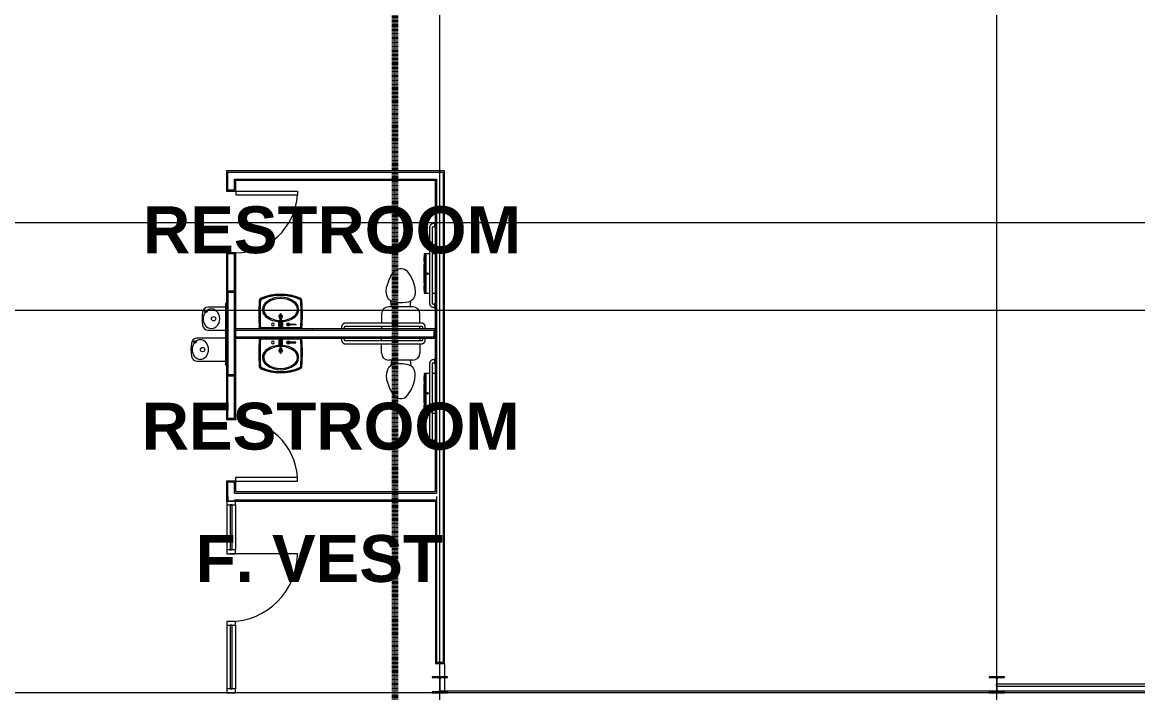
# Model space of a CAD drawing. Header units: inches. Extents: x 25369 to 33163, y -23509 to -20274.
# Drawn here: x 29958 to 30538, y -22787 to -22439 of the extents above; entities that cross this region are included whole.
import ezdxf

# ---------------------------------------------------------------- set-up
doc = ezdxf.new("R2010")
doc.units = ezdxf.units.IN
doc.header["$MEASUREMENT"] = 0
doc.linetypes.add('Dash', pattern=[0.25, 0.125, -0.125])
doc.linetypes.add('Grid Line 1_2_', pattern=[0.875, 0.5, -0.125, 0.125, -0.125])
for name, color, linetype, lineweight in [('A-ANNO-MATC', 214, 'Dash', 140), ('A-AREA', 32, 'Continuous', 70), ('A-DOOR', 31, 'Continuous', 13), ('A-GLAZ-CURT', 52, 'Continuous', 13), ('A-GLAZ-CWMG', 51, 'Continuous', 13), ('A-WALL', 113, 'Continuous', 13), ('A-WALL-PATT', 111, 'Continuous', 25), ('G-ANNO-SYMB', 111, 'Continuous', 9), ('I-WALL', 2, 'Continuous', 13), ('M-AREA-IDEN', 171, 'Continuous', 9), ('P-SANR-FIXT', 6, 'Continuous', 13), ('Q-SPCQ', 91, 'Continuous', 13), ('S-BEAM', 12, 'Continuous', 13), ('S-COLS', 52, 'Continuous', 13), ('S-GRID', 1, 'Continuous', 9)]:
    doc.layers.add(name, color=color, linetype=linetype, lineweight=lineweight)
doc.styles.add('Arial_B', font='arialbd.ttf', dxfattribs={"height": 24.354149})
pattern_1 = [(0, (5931.104, 0), (61.44, 15.36), [2.534, -43.546, 2.534, -43.546, -245.76]), (0, (5931.104, 0), (61.44, 15.36), [-92.16, 2.534, -89.626, 2.534, -43.546, -107.52]), (0, (5931.104, 0), (61.44, 15.36), [-230.4, 2.534, -28.186, 2.534, -74.266]), (120, (5954.144, 7.68), (-44.02215, 45.528601), [2.534, -43.546, 2.534, -43.546, -245.76]), (120, (5954.144, 7.68), (-44.02215, 45.528601), [-92.16, 2.534, -89.626, 2.534, -43.546, -107.52]), (120, (5954.144, 7.68), (-44.02215, 45.528601), [-230.4, 2.534, -28.186, 2.534, -74.266]), (240, (5961.824, 38.4), (-17.41785, -60.888601), [2.534, -43.546, 2.534, -43.546, -245.76]), (240, (5961.824, 38.4), (-17.41785, -60.888601), [-92.16, 2.534, -89.626, 2.534, -43.546, -107.52]), (240, (5961.824, 38.4), (-17.41785, -60.888601), [-230.4, 2.534, -28.186, 2.534, -74.266])]

# ---------------------------------------------------------------- blocks, each defined once
blk = doc.blocks.new('Toilet-Domestic-3D - Toilet-Domestic-3D-3240-Overall Floor Plan')
at = {"layer": 'P-SANR-FIXT', "color": 43, "lineweight": 9}
for p, q in [((-9.98, 17.95), (-9.98, 19.48)), ((9.98, 19.48), (9.98, 17.98)), ((-9.98, 11.75), (-9.98, 16.5)), ((9.98, 16.48), (9.98, 11.75)), ((6.25, 8.02), (-6.25, 8.02)), ((-4.86, 8.02), (-5.21, 5)), ((-1, 6), (-3.84, 5.5)), ((1, 6), (-1, 6)), ((3.84, 5.5), (1, 6)), ((4.86, 8.02), (5.21, 5)), ((-7.41, 1), (-7.5, 0)), ((-7.5, 0), (-7.33, -1.99)), ((-7.24, 2), (-7.41, 1)), ((-6.97, 3), (-7.24, 2)), ((-6.4, 4), (-6.97, 3)), ((-5.21, 5), (-6.4, 4)), ((-3.84, 5.5), (-5.21, 5)), ((5.21, 5), (3.84, 5.5)), ((6.4, 4), (5.21, 5)), ((6.97, 3), (6.4, 4)), ((7.24, 2), (6.97, 3)), ((7.41, 1), (7.24, 2)), ((7.33, -1.99), (7.5, 0)), ((7.5, 0), (7.41, 1)), ((-7.33, -1.99), (-6.79, -4)), ((-6.79, -4), (-6.06, -6)), ((6.06, -6), (6.79, -4)), ((6.79, -4), (7.33, -1.99)), ((-6.06, -6), (-5.13, -8)), ((-5.13, -8), (-3.74, -10)), ((-3.74, -10), (-2.74, -11)), ((-2.74, -11), (-1.87, -11.5)), ((-1.87, -11.5), (-0.5, -12)), ((0.5, -12), (1.87, -11.5)), ((1.87, -11.5), (2.74, -11)), ((2.74, -11), (3.74, -10)), ((3.74, -10), (5.13, -8)), ((5.13, -8), (6.06, -6)), ((-0.5, -12), (0.5, -12))]:
    blk.add_line(p, q, dxfattribs=at)
for centre, start, end in [((-6.25, 11.75), 180, 270), ((6.25, 11.75), 270, 360)]:
    blk.add_arc(centre, 3.73, start, end, dxfattribs=at)
blk = doc.blocks.new('Sink-Bathroom-Kohler-Pinoir-2035-8 - Vitreous_China-0-White-3242-Overall Floor Plan')
at = {"layer": 'P-SANR-FIXT', "color": 43, "lineweight": 9}
for p, q in [((24149.93, -22602.99), (24149.93, -22603.49)), ((24150.18, -22603.5), (24150.18, -22602.99)), ((24150.6, -22602.99), (24150.6, -22603.51)), ((24150.6, -22603.32), (24161.05, -22603.34)), ((24161.05, -22603.51), (24150.6, -22603.51)), ((24161.05, -22603.34), (24171.5, -22603.32)), ((24171.5, -22603.51), (24161.05, -22603.51)), ((24171.5, -22603.51), (24171.5, -22602.99)), ((24171.91, -22602.99), (24171.91, -22603.5)), ((24172.17, -22603.49), (24172.17, -22602.99))]:
    blk.add_line(p, q, dxfattribs=at)
for centre, radius, start, end in [((24256.28, -22610.52), 106.58, 176.2165, 183.78169), ((24256.28, -22610.52), 106.33, 176.21195, 183.78649), ((24256.28, -22610.52), 105.91, 176.20455, 183.79545), ((24065.82, -22610.52), 105.91, 356.20455, 3.79545), ((24065.82, -22610.52), 106.33, 356.21461, 3.78805), ((24065.82, -22610.52), 106.58, 356.21998, 3.7835), ((24156.54, -22613.04), 4.9, 129.36336, 236.44856), ((24161.05, -22619.57), 12.82, 91.13656, 126.42748), ((24161.05, -22619.57), 12.18, 91.19573, 126.34924), ((24157.05, -22605.31), 0.692, 0, 180), ((24157.05, -22605.31), 0.692, 180, 0), ((24161.05, -22609.37), 0.934, 106.05462, 180), ((24161.05, -22619.57), 12.82, 53.57252, 88.86344), ((24161.05, -22619.57), 12.18, 53.65076, 88.80427), ((24161.05, -22609.37), 0.934, 0, 73.94538), ((24165.05, -22605.3), 0.69, 12.10988, 180), ((24165.05, -22605.3), 0.69, 180, 347.00769), ((24165.55, -22613.04), 4.9, 303.55144, 50.63664), ((24156.54, -22613.04), 4.26, 129.57747, 236.64415), ((24161.05, -22609.37), 0.934, 180, 253.94538), ((24161.05, -22609.37), 0.934, 286.05462, 0), ((24165.55, -22613.04), 4.26, 303.35585, 50.42253), ((24151.47, -22617.55), 1.54, 179.96548, 246.03955), ((24151.47, -22617.55), 1.29, 179.60353, 246.01235), ((24151.47, -22617.55), 0.875, 178.70728, 245.94466), ((24161.05, -22595.69), 25.41, 246.32584, 293.66977), ((24161.05, -22595.69), 25.15, 246.32735, 293.66977), ((24161.05, -22595.69), 24.74, 246.33023, 293.66977), ((24161.05, -22607.28), 12.2, 233.76827, 306.23173), ((24161.05, -22607.28), 11.57, 233.69309, 306.30691), ((24170.63, -22617.56), 0.862, 293.66977, 1.92173), ((24170.63, -22617.56), 1.28, 293.66977, 0.90352), ((24170.63, -22617.56), 1.53, 293.66977, 0.49426)]:
    blk.add_arc(centre, radius, start, end, dxfattribs=at)
blk = doc.blocks.new('Drinking_Fountain-Haws_Corporation-Wall_Mounted_1119 - 1119-355849-Overall Floor Plan')
at = {"layer": 'P-SANR-FIXT', "color": 43, "lineweight": 9}
for p, q in [((13.07, 19.5), (13.07, 4.7)), ((25.07, 4.7), (25.07, 19.5)), ((29.07, 13.75), (29.07, 4.7)), ((41.07, 4.7), (41.07, 13.75)), ((43.07, 4.7), (11.07, 4.7)), ((11.07, 4.7), (11.07, 4.26)), ((43.07, 4.26), (43.07, 4.7))]:
    blk.add_line(p, q, dxfattribs=at)
for centre, radius in [((19.07, 16.69), 1.13), ((22.94, 20.55), 0.625), ((35.07, 10.94), 1.13), ((38.94, 14.82), 0.625)]:
    blk.add_circle(centre, radius, dxfattribs=at)
for centre, radius, start, end in [((16.07, 19.5), 3, 97.57756, 180), ((19.07, -3.05), 25.75, 82.42244, 97.57756), ((22.07, 19.5), 3, 360, 82.42244), ((32.07, 13.75), 3, 97.57756, 180), ((35.07, -8.8), 25.75, 82.42244, 97.57756), ((38.07, 13.75), 3, 360, 82.42244)]:
    blk.add_arc(centre, radius, start, end, dxfattribs=at)
for centre, ratio in [((19.07, 17.82), 0.786373), ((35.07, 12.07), 0.786365)]:
    blk.add_ellipse(centre, major_axis=(-5.25, 0), ratio=ratio, dxfattribs=at)
blk = doc.blocks.new('Toilet-Domestic-3D - Toilet-Domestic-3D-V40-Overall Floor Plan')
at = {"layer": 'P-SANR-FIXT', "color": 43, "lineweight": 9}
for p, q in [((-1.87, 11.5), (-0.5, 12)), ((-0.5, 12), (0.5, 12)), ((0.5, 12), (1.87, 11.5)), ((-6.79, 4), (-6.06, 6)), ((-6.06, 6), (-5.13, 8)), ((-5.13, 8), (-3.74, 10)), ((-3.74, 10), (-2.74, 11)), ((-2.74, 11), (-1.87, 11.5)), ((1.87, 11.5), (2.74, 11)), ((2.74, 11), (3.74, 10)), ((3.74, 10), (5.13, 8)), ((5.13, 8), (6.06, 6)), ((6.06, 6), (6.79, 4)), ((-7.5, 0), (-7.33, 1.99)), ((-7.33, 1.99), (-6.79, 4)), ((6.79, 4), (7.33, 1.99)), ((7.33, 1.99), (7.5, 0)), ((-7.41, -1), (-7.5, 0)), ((-7.24, -2), (-7.41, -1)), ((-6.97, -3), (-7.24, -2)), ((-6.4, -4), (-6.97, -3)), ((-5.21, -5), (-6.4, -4)), ((-3.84, -5.5), (-5.21, -5)), ((-4.86, -8.02), (-5.21, -5)), ((-1, -6), (-3.84, -5.5)), ((3.84, -5.5), (1, -6)), ((5.21, -5), (3.84, -5.5)), ((4.86, -8.02), (5.21, -5)), ((6.4, -4), (5.21, -5)), ((6.97, -3), (6.4, -4)), ((7.24, -2), (6.97, -3)), ((7.41, -1), (7.24, -2)), ((7.5, 0), (7.41, -1)), ((6.25, -8.02), (-6.25, -8.02)), ((1, -6), (-1, -6)), ((-9.98, -11.75), (-9.98, -16.5)), ((9.98, -16.48), (9.98, -11.75)), ((-9.98, -17.95), (-9.98, -19.48)), ((9.98, -19.48), (9.98, -17.98))]:
    blk.add_line(p, q, dxfattribs=at)
for centre, start, end in [((-6.25, -11.75), 90, 180), ((6.25, -11.75), 0, 90)]:
    blk.add_arc(centre, 3.73, start, end, dxfattribs=at)
blk = doc.blocks.new('Sink-Bathroom-Kohler-Pinoir-2035-8 - Vitreous_China-0-White-11071-Overall Floor Plan')
at = {"layer": 'P-SANR-FIXT', "color": 43, "lineweight": 9}
for p, q in [((24150.6, -22598.24), (24150.6, -22597.72)), ((24161.05, -22597.72), (24150.6, -22597.72)), ((24171.5, -22597.72), (24161.05, -22597.72)), ((24171.5, -22597.72), (24171.5, -22598.24)), ((24149.93, -22598.24), (24149.93, -22597.74)), ((24150.18, -22597.73), (24150.18, -22598.24)), ((24150.6, -22597.91), (24161.05, -22597.89)), ((24161.05, -22597.89), (24171.5, -22597.91)), ((24171.91, -22598.24), (24171.91, -22597.73)), ((24172.17, -22597.74), (24172.17, -22598.24))]:
    blk.add_line(p, q, dxfattribs=at)
for centre, radius, start, end in [((24161.05, -22605.54), 25.41, 66.33023, 113.67416), ((24256.28, -22590.71), 106.58, 176.21831, 183.7835), ((24151.47, -22583.68), 1.54, 113.96045, 180.03452), ((24256.28, -22590.71), 106.33, 176.21351, 183.78805), ((24151.47, -22583.68), 1.29, 113.98765, 180.39647), ((24256.28, -22590.71), 105.91, 176.20455, 183.79545), ((24151.47, -22583.68), 0.875, 114.05534, 181.29272), ((24161.05, -22605.54), 25.15, 66.33023, 113.67265), ((24161.05, -22605.54), 24.74, 66.33023, 113.66977), ((24156.54, -22588.19), 4.9, 123.55144, 230.63664), ((24156.54, -22588.19), 4.26, 123.35585, 230.42253), ((24161.05, -22593.95), 12.2, 53.76827, 126.23173), ((24161.05, -22593.95), 11.57, 53.69309, 126.30691), ((24165.55, -22588.19), 4.26, 309.57747, 56.64415), ((24165.55, -22588.19), 4.9, 309.36336, 56.44856), ((24170.63, -22583.67), 0.862, 358.07827, 66.33023), ((24170.63, -22583.67), 1.28, 359.09648, 66.33023), ((24170.63, -22583.67), 1.53, 359.50574, 66.33023), ((24065.82, -22590.71), 105.91, 356.20455, 3.79545), ((24065.82, -22590.71), 106.33, 356.21195, 3.78539), ((24065.82, -22590.71), 106.58, 356.2165, 3.78002), ((24161.05, -22581.66), 12.18, 233.65076, 268.80427), ((24161.05, -22591.87), 0.934, 106.05462, 180), ((24161.05, -22591.87), 0.934, 180, 253.94538), ((24161.05, -22591.87), 0.934, 0, 73.94538), ((24161.05, -22581.66), 12.18, 271.19573, 306.34924), ((24161.05, -22591.87), 0.934, 286.05462, 0), ((24161.05, -22581.66), 12.82, 233.57252, 268.86344), ((24157.05, -22595.92), 0.692, 0, 180), ((24157.05, -22595.92), 0.692, 180, 0), ((24161.05, -22581.66), 12.82, 271.13656, 306.42748), ((24165.05, -22595.93), 0.69, 12.99231, 180), ((24165.05, -22595.93), 0.69, 180, 347.89012)]:
    blk.add_arc(centre, radius, start, end, dxfattribs=at)
blk = doc.blocks.new('817_Grab_Bars - 8170-001420-V61-Overall Floor Plan')
at = {"layer": 'Q-SPCQ', "color": 43, "lineweight": 9}
for p, q in [((24192.77, -22597.24), (24192.77, -22597.96)), ((24194.27, -22597.96), (24194.27, -22597.24)), ((24234.27, -22595.24), (24194.77, -22595.24)), ((24194.77, -22596.74), (24234.27, -22596.74)), ((24234.77, -22597.24), (24234.77, -22597.96)), ((24236.27, -22597.96), (24236.27, -22597.24)), ((24191.95, -22597.96), (24191.95, -22598.24)), ((24192.16, -22597.96), (24193.52, -22597.96)), ((24193.52, -22597.96), (24194.87, -22597.96)), ((24195.08, -22598.24), (24195.08, -22597.96)), ((24233.95, -22597.96), (24233.95, -22598.24)), ((24234.16, -22597.96), (24235.52, -22597.96)), ((24235.52, -22597.96), (24236.87, -22597.96)), ((24237.08, -22598.24), (24237.08, -22597.96))]:
    blk.add_line(p, q, dxfattribs=at)
at = {"layer": 'Q-SPCQ', "color": 43, "lineweight": 9, "flags": 128}
for points in [[(24194.77, -22595.24), (24194.69, -22595.24), (24194.61, -22595.25), (24194.53, -22595.25), (24194.45, -22595.27), (24194.37, -22595.28), (24194.29, -22595.3), (24194.21, -22595.32), (24194.14, -22595.34), (24194.06, -22595.37), (24193.99, -22595.4), (24193.91, -22595.43), (24193.84, -22595.47), (24193.77, -22595.5), (24193.7, -22595.55), (24193.64, -22595.59), (24193.57, -22595.64), (24193.51, -22595.69), (24193.45, -22595.74), (24193.39, -22595.79), (24193.33, -22595.85), (24193.28, -22595.91), (24193.22, -22595.97), (24193.17, -22596.03), (24193.13, -22596.09), (24193.08, -22596.16), (24193.04, -22596.23), (24193, -22596.3), (24192.97, -22596.37), (24192.93, -22596.44), (24192.9, -22596.52), (24192.87, -22596.59), (24192.85, -22596.67), (24192.83, -22596.74), (24192.81, -22596.82), (24192.79, -22596.9), (24192.78, -22596.98), (24192.77, -22597.06), (24192.77, -22597.14), (24192.77, -22597.22), (24192.77, -22597.24)], [(24194.27, -22597.24), (24194.27, -22597.22), (24194.27, -22597.2), (24194.27, -22597.18), (24194.27, -22597.16), (24194.28, -22597.14), (24194.28, -22597.12), (24194.28, -22597.1), (24194.29, -22597.08), (24194.3, -22597.06), (24194.3, -22597.05), (24194.31, -22597.03), (24194.32, -22597.01), (24194.33, -22596.99), (24194.34, -22596.97), (24194.35, -22596.96), (24194.36, -22596.94), (24194.38, -22596.93), (24194.39, -22596.91), (24194.4, -22596.9), (24194.42, -22596.88), (24194.43, -22596.87), (24194.45, -22596.85), (24194.46, -22596.84), (24194.48, -22596.83), (24194.5, -22596.82), (24194.51, -22596.81), (24194.53, -22596.8), (24194.55, -22596.79), (24194.57, -22596.78), (24194.58, -22596.77), (24194.6, -22596.77), (24194.62, -22596.76), (24194.64, -22596.76), (24194.66, -22596.75), (24194.68, -22596.75), (24194.7, -22596.74), (24194.72, -22596.74), (24194.74, -22596.74), (24194.76, -22596.74), (24194.77, -22596.74)], [(24236.27, -22597.24), (24236.26, -22597.16), (24236.26, -22597.08), (24236.25, -22597), (24236.24, -22596.92), (24236.23, -22596.84), (24236.21, -22596.76), (24236.19, -22596.69), (24236.16, -22596.61), (24236.14, -22596.54), (24236.11, -22596.46), (24236.07, -22596.39), (24236.04, -22596.32), (24236, -22596.25), (24235.96, -22596.18), (24235.92, -22596.11), (24235.87, -22596.05), (24235.82, -22595.98), (24235.77, -22595.92), (24235.71, -22595.86), (24235.66, -22595.81), (24235.6, -22595.75), (24235.54, -22595.7), (24235.48, -22595.65), (24235.41, -22595.6), (24235.35, -22595.56), (24235.28, -22595.52), (24235.21, -22595.48), (24235.14, -22595.44), (24235.06, -22595.41), (24234.99, -22595.38), (24234.91, -22595.35), (24234.84, -22595.32), (24234.76, -22595.3), (24234.68, -22595.28), (24234.61, -22595.27), (24234.53, -22595.26), (24234.45, -22595.25), (24234.37, -22595.24), (24234.29, -22595.24), (24234.27, -22595.24)], [(24234.27, -22596.74), (24234.29, -22596.74), (24234.31, -22596.74), (24234.33, -22596.74), (24234.34, -22596.75), (24234.36, -22596.75), (24234.38, -22596.75), (24234.4, -22596.76), (24234.42, -22596.77), (24234.44, -22596.77), (24234.46, -22596.78), (24234.48, -22596.79), (24234.5, -22596.8), (24234.51, -22596.81), (24234.53, -22596.82), (24234.55, -22596.83), (24234.56, -22596.84), (24234.58, -22596.85), (24234.59, -22596.86), (24234.61, -22596.88), (24234.62, -22596.89), (24234.64, -22596.91), (24234.65, -22596.92), (24234.66, -22596.94), (24234.67, -22596.95), (24234.69, -22596.97), (24234.7, -22596.99), (24234.71, -22597), (24234.72, -22597.02), (24234.72, -22597.04), (24234.73, -22597.06), (24234.74, -22597.08), (24234.74, -22597.1), (24234.75, -22597.12), (24234.75, -22597.14), (24234.76, -22597.16), (24234.76, -22597.18), (24234.76, -22597.19), (24234.76, -22597.21), (24234.77, -22597.23), (24234.77, -22597.24)]]:
    blk.add_lwpolyline(points, dxfattribs=at)
blk = doc.blocks.new('817_Grab_Bars - 8170-001420-V62-Overall Floor Plan')
at = {"layer": 'Q-SPCQ', "color": 43, "lineweight": 9}
for p, q in [((24241.23, -22614.24), (24240.52, -22614.24)), ((24241.39, -22613.43), (24241.23, -22613.43)), ((24241.23, -22614.99), (24241.23, -22613.64)), ((24241.23, -22616.34), (24241.23, -22614.99)), ((24238.52, -22616.24), (24238.52, -22655.74)), ((24240.02, -22655.74), (24240.02, -22616.24)), ((24240.52, -22615.74), (24241.23, -22615.74)), ((24241.23, -22616.55), (24241.39, -22616.55)), ((24241.39, -22655.43), (24241.23, -22655.43)), ((24241.23, -22656.99), (24241.23, -22655.64)), ((24241.23, -22656.24), (24240.52, -22656.24)), ((24240.52, -22657.74), (24241.23, -22657.74)), ((24241.23, -22658.34), (24241.23, -22656.99)), ((24241.23, -22658.55), (24241.39, -22658.55))]:
    blk.add_line(p, q, dxfattribs=at)
at = {"layer": 'Q-SPCQ', "color": 43, "lineweight": 9, "flags": 128}
for points in [[(24240.52, -22614.24), (24240.44, -22614.24), (24240.36, -22614.25), (24240.28, -22614.25), (24240.2, -22614.27), (24240.12, -22614.28), (24240.04, -22614.3), (24239.96, -22614.32), (24239.89, -22614.34), (24239.81, -22614.37), (24239.74, -22614.4), (24239.66, -22614.43), (24239.59, -22614.47), (24239.52, -22614.5), (24239.45, -22614.55), (24239.39, -22614.59), (24239.32, -22614.64), (24239.26, -22614.69), (24239.2, -22614.74), (24239.14, -22614.79), (24239.08, -22614.85), (24239.03, -22614.91), (24238.97, -22614.97), (24238.92, -22615.03), (24238.88, -22615.09), (24238.83, -22615.16), (24238.79, -22615.23), (24238.75, -22615.3), (24238.72, -22615.37), (24238.68, -22615.44), (24238.65, -22615.52), (24238.62, -22615.59), (24238.6, -22615.67), (24238.58, -22615.74), (24238.56, -22615.82), (24238.54, -22615.9), (24238.53, -22615.98), (24238.52, -22616.06), (24238.52, -22616.14), (24238.52, -22616.22), (24238.52, -22616.24)], [(24240.02, -22616.24), (24240.02, -22616.22), (24240.02, -22616.2), (24240.02, -22616.18), (24240.02, -22616.16), (24240.03, -22616.14), (24240.03, -22616.12), (24240.03, -22616.1), (24240.04, -22616.08), (24240.05, -22616.06), (24240.05, -22616.05), (24240.06, -22616.03), (24240.07, -22616.01), (24240.08, -22615.99), (24240.09, -22615.97), (24240.1, -22615.96), (24240.11, -22615.94), (24240.13, -22615.93), (24240.14, -22615.91), (24240.15, -22615.9), (24240.17, -22615.88), (24240.18, -22615.87), (24240.2, -22615.85), (24240.21, -22615.84), (24240.23, -22615.83), (24240.25, -22615.82), (24240.26, -22615.81), (24240.28, -22615.8), (24240.3, -22615.79), (24240.32, -22615.78), (24240.33, -22615.77), (24240.35, -22615.77), (24240.37, -22615.76), (24240.39, -22615.76), (24240.41, -22615.75), (24240.43, -22615.75), (24240.45, -22615.74), (24240.47, -22615.74), (24240.49, -22615.74), (24240.51, -22615.74), (24240.52, -22615.74)], [(24238.52, -22655.74), (24238.52, -22655.82), (24238.52, -22655.9), (24238.53, -22655.98), (24238.54, -22656.06), (24238.56, -22656.14), (24238.57, -22656.22), (24238.59, -22656.29), (24238.62, -22656.37), (24238.64, -22656.44), (24238.67, -22656.52), (24238.71, -22656.59), (24238.74, -22656.66), (24238.78, -22656.73), (24238.82, -22656.8), (24238.86, -22656.87), (24238.91, -22656.93), (24238.96, -22657), (24239.01, -22657.06), (24239.07, -22657.12), (24239.12, -22657.18), (24239.18, -22657.23), (24239.24, -22657.28), (24239.3, -22657.33), (24239.37, -22657.38), (24239.43, -22657.42), (24239.5, -22657.47), (24239.57, -22657.5), (24239.64, -22657.54), (24239.72, -22657.57), (24239.79, -22657.6), (24239.87, -22657.63), (24239.94, -22657.66), (24240.02, -22657.68), (24240.1, -22657.7), (24240.18, -22657.71), (24240.25, -22657.72), (24240.33, -22657.73), (24240.41, -22657.74), (24240.49, -22657.74), (24240.52, -22657.74)], [(24240.52, -22656.24), (24240.5, -22656.24), (24240.48, -22656.24), (24240.46, -22656.24), (24240.44, -22656.23), (24240.42, -22656.23), (24240.4, -22656.23), (24240.38, -22656.22), (24240.36, -22656.21), (24240.34, -22656.21), (24240.32, -22656.2), (24240.3, -22656.19), (24240.28, -22656.18), (24240.27, -22656.17), (24240.25, -22656.16), (24240.23, -22656.15), (24240.22, -22656.14), (24240.2, -22656.13), (24240.19, -22656.12), (24240.17, -22656.1), (24240.16, -22656.09), (24240.14, -22656.07), (24240.13, -22656.06), (24240.12, -22656.04), (24240.11, -22656.03), (24240.09, -22656.01), (24240.08, -22655.99), (24240.07, -22655.98), (24240.07, -22655.96), (24240.06, -22655.94), (24240.05, -22655.92), (24240.04, -22655.9), (24240.04, -22655.88), (24240.03, -22655.86), (24240.03, -22655.84), (24240.02, -22655.83), (24240.02, -22655.81), (24240.02, -22655.79), (24240.02, -22655.77), (24240.02, -22655.75), (24240.02, -22655.74)]]:
    blk.add_lwpolyline(points, dxfattribs=at)
blk = doc.blocks.new('Dispenser-Toilet_Tissue-Frost_Products_LTD_-Jumbo-169 - Steel-Brushed-Stainless_Steel-V63-Overall Floor Plan')
at = {"layer": 'Q-SPCQ', "color": 43, "lineweight": 9}
for p, q in [((24235.56, -22560.91), (24235.56, -22563.08)), ((24235.66, -22559.4), (24235.66, -22560.75)), ((24235.66, -22560.75), (24235.66, -22578.23)), ((24235.82, -22559.24), (24235.82, -22579.74)), ((24236.58, -22559.24), (24235.82, -22559.24)), ((24236.58, -22559.3), (24236.58, -22559.24)), ((24236.58, -22579.68), (24236.58, -22559.3)), ((24236.62, -22559.3), (24236.58, -22559.3)), ((24236.62, -22559.3), (24236.62, -22579.68)), ((24236.68, -22579.74), (24236.68, -22559.24)), ((24238.54, -22559.24), (24236.68, -22559.24)), ((24241.39, -22559.24), (24239.99, -22559.24)), ((24235.56, -22564.74), (24235.56, -22574.24)), ((24235.66, -22563.24), (24235.66, -22564.55)), ((24235.66, -22574.43), (24235.66, -22575.73)), ((24237.28, -22569.45), (24237.28, -22569.53)), ((24237.61, -22569.45), (24237.28, -22569.45)), ((24237.28, -22569.53), (24237.61, -22569.53)), ((24237.61, -22569.53), (24237.61, -22569.45)), ((24235.56, -22575.89), (24235.56, -22578.07)), ((24235.66, -22578.23), (24235.66, -22579.58)), ((24235.82, -22579.74), (24236.58, -22579.74)), ((24236.58, -22579.74), (24236.58, -22579.68)), ((24236.58, -22579.68), (24236.62, -22579.68)), ((24236.68, -22579.74), (24238.52, -22579.74)), ((24240.02, -22579.74), (24241.39, -22579.74))]:
    blk.add_line(p, q, dxfattribs=at)
for radius in [0.438, 0.357]:
    blk.add_circle((24237.43, -22569.49), radius, dxfattribs=at)
for centre, radius, start, end in [((24235.74, -22560.91), 0.18, 116.3878, 180), ((24235.67, -22562.47), 0.118, 97.64311, 169.1884), ((24235.71, -22562.46), 0.151, 182.67904, 250.36528), ((24235.74, -22562.49), 0.18, 180, 243.60843), ((24235.71, -22562.49), 0.151, 183.16673, 250.37261), ((24235.82, -22559.4), 0.16, 90, 179.00189), ((24236.68, -22559.3), 0.0601, 90, 177.31847), ((24235.67, -22563.07), 0.119, 98.48049, 169.95986), ((24235.71, -22563.06), 0.151, 182.67904, 250.36593), ((24235.71, -22563.07), 0.151, 182.67904, 250.36593), ((24235.74, -22563.08), 0.18, 180, 243.6122), ((24235.78, -22564.74), 0.22, 123.05573, 180), ((24235.78, -22574.24), 0.22, 180, 236.94427), ((24235.74, -22575.89), 0.18, 116.3878, 180), ((24235.71, -22575.9), 0.151, 109.63407, 177.32096), ((24235.71, -22575.91), 0.151, 109.63407, 177.32096), ((24235.67, -22575.91), 0.119, 190.04014, 261.51951), ((24235.74, -22576.48), 0.18, 116.3878, 180), ((24235.71, -22576.49), 0.151, 109.63407, 176.83311), ((24235.71, -22576.52), 0.151, 109.63407, 177.32096), ((24235.67, -22576.51), 0.118, 190.8116, 262.35689), ((24235.74, -22578.07), 0.18, 180, 243.6122), ((24235.82, -22579.58), 0.16, 180, 270), ((24236.68, -22579.68), 0.06, 180, 270)]:
    blk.add_arc(centre, radius, start, end, dxfattribs=at)
blk = doc.blocks.new('Dispenser-Toilet_Tissue-Frost_Products_LTD_-Jumbo-169 - Steel-Brushed-Stainless_Steel-V64-Overall Floor Plan')
at = {"layer": 'Q-SPCQ', "color": 43, "lineweight": 9}
for p, q in [((24235.56, -22623.16), (24235.56, -22625.33)), ((24235.66, -22621.65), (24235.66, -22623)), ((24235.66, -22623), (24235.66, -22640.48)), ((24235.66, -22625.49), (24235.66, -22626.8)), ((24235.82, -22621.49), (24235.82, -22641.99)), ((24236.58, -22621.49), (24235.82, -22621.49)), ((24236.58, -22621.55), (24236.58, -22621.49)), ((24236.58, -22641.93), (24236.58, -22621.55)), ((24236.62, -22621.55), (24236.58, -22621.55)), ((24236.62, -22621.55), (24236.62, -22641.93)), ((24236.68, -22641.99), (24236.68, -22621.49)), ((24238.52, -22621.49), (24236.68, -22621.49)), ((24241.39, -22621.49), (24240.01, -22621.49)), ((24235.56, -22626.99), (24235.56, -22636.49)), ((24237.28, -22631.7), (24237.28, -22631.78)), ((24237.61, -22631.7), (24237.28, -22631.7)), ((24237.28, -22631.78), (24237.61, -22631.78)), ((24237.61, -22631.78), (24237.61, -22631.7)), ((24235.56, -22638.14), (24235.56, -22640.32)), ((24235.66, -22636.68), (24235.66, -22637.98)), ((24235.66, -22640.48), (24235.66, -22641.83)), ((24235.82, -22641.99), (24236.58, -22641.99)), ((24236.58, -22641.99), (24236.58, -22641.93)), ((24236.58, -22641.93), (24236.62, -22641.93)), ((24236.68, -22641.99), (24238.54, -22641.99)), ((24239.99, -22641.99), (24241.39, -22641.99))]:
    blk.add_line(p, q, dxfattribs=at)
for radius in [0.438, 0.357]:
    blk.add_circle((24237.43, -22631.74), radius, dxfattribs=at)
for centre, radius, start, end in [((24235.74, -22623.16), 0.18, 116.3878, 180), ((24235.67, -22624.72), 0.118, 97.64311, 169.1884), ((24235.71, -22624.71), 0.151, 182.67904, 250.36528), ((24235.74, -22624.74), 0.18, 180, 243.60843), ((24235.71, -22624.74), 0.151, 183.16673, 250.37261), ((24235.67, -22625.32), 0.119, 98.48049, 169.95986), ((24235.71, -22625.31), 0.151, 182.67904, 250.36593), ((24235.71, -22625.32), 0.151, 182.67904, 250.36593), ((24235.74, -22625.33), 0.18, 180, 243.6122), ((24235.82, -22621.65), 0.16, 90, 179.00189), ((24236.68, -22621.55), 0.0601, 90, 177.31847), ((24235.78, -22626.99), 0.22, 123.05573, 180), ((24235.78, -22636.49), 0.22, 180, 236.94427), ((24235.74, -22638.14), 0.18, 116.3878, 180), ((24235.71, -22638.15), 0.151, 109.63407, 177.32096), ((24235.71, -22638.16), 0.151, 109.63407, 177.32096), ((24235.67, -22638.16), 0.119, 190.04014, 261.51951), ((24235.74, -22638.73), 0.18, 116.3878, 180), ((24235.71, -22638.74), 0.151, 109.63407, 176.83311), ((24235.71, -22638.77), 0.151, 109.63407, 177.32096), ((24235.67, -22638.76), 0.118, 190.8116, 262.35689), ((24235.74, -22640.32), 0.18, 180, 243.6122), ((24235.82, -22641.83), 0.16, 180, 270), ((24236.68, -22641.93), 0.06, 180, 270)]:
    blk.add_arc(centre, radius, start, end, dxfattribs=at)
blk = doc.blocks.new('Faucet-Lavatory-Zurn-Z6920XL - Z6920-XL-ADM2-H4-V60-Overall Floor Plan')
at = {"layer": 'P-SANR-FIXT', "lineweight": 9}
for p, q in [((1, 1), (-1, 1)), ((-1, 1), (-1, -1)), ((-0.25, 0), (-0.25, -5.25)), ((0.25, -5.25), (0.25, 0)), ((1, -1), (1, 1)), ((8, 0.12), (4, 0.12)), ((4, 0.12), (4, -0.12)), ((8, -0.12), (8, 0.12)), ((-1, -1), (-0.25, -1)), ((0.25, -1), (1, -1)), ((4, -0.12), (8, -0.12))]:
    blk.add_line(p, q, dxfattribs=at)
blk.add_circle((4, 0), 0.719, dxfattribs=at)
for centre, radius, start, end in [((0, 0), 0.875, 0, 180), ((0, 0), 0.875, 180, 252.85714), ((0, 0), 0.25, 360, 180), ((0, 0), 0.875, 287.14286, 0), ((0, -5.37), 0.281, 152.73396, 27.26604)]:
    blk.add_arc(centre, radius, start, end, dxfattribs=at)
blk = doc.blocks.new('Faucet-Lavatory-Zurn-Z6920XL - Z6920-XL-ADM2-H4-V59-Overall Floor Plan')
at = {"layer": 'P-SANR-FIXT', "lineweight": 9}
for p, q in [((-1, 1), (-0.25, 1)), ((-1, -1), (-1, 1)), ((-0.25, 0), (-0.25, 5.25)), ((0.25, 5.25), (0.25, 0)), ((0.25, 1), (1, 1)), ((1, 1), (1, -1)), ((4, 0.12), (8, 0.12)), ((4, -0.12), (4, 0.12)), ((8, 0.12), (8, -0.12)), ((1, -1), (-1, -1)), ((8, -0.12), (4, -0.12))]:
    blk.add_line(p, q, dxfattribs=at)
blk.add_circle((4, 0), 0.719, dxfattribs=at)
for centre, radius, start, end in [((0, 0), 0.875, 107.14286, 180), ((0, 5.37), 0.281, 332.73396, 207.26604), ((0, 0), 0.875, 360, 72.85714), ((0, 0), 0.875, 180, 360), ((0, 0), 0.25, 180, 0)]:
    blk.add_arc(centre, radius, start, end, dxfattribs=at)
blk = doc.blocks.new('Locker Rooms and Restrooms_rvt-2-Overall Floor Plan')
at = {"layer": 'A-WALL-PATT', "lineweight": 9}
h = blk.add_hatch(dxfattribs=at)
h.set_pattern_fill('FP_17', color=253, style=0, pattern_type=2)
h.set_pattern_definition(pattern_1)
h.paths.add_polyline_path([(24133.58, -22622.62), (24137.08, -22622.62), (24137.08, -22621.99), (24133.58, -22621.99), (24133.58, -22579.24), (24137.08, -22579.24), (24137.08, -22578.62), (24132.95, -22578.62), (24132.95, -22622.62)], flags=0)
h = blk.add_hatch(dxfattribs=at)
h.set_pattern_fill('FP_17', color=253, style=0, pattern_type=2)
h.set_pattern_definition(pattern_1)
h.paths.add_polyline_path([(24137.7, -22598.87), (24241.27, -22598.87), (24241.27, -22598.24), (24137.7, -22598.24)], flags=0)
at = {"layer": 'A-WALL', "color": 7}
for p, q in [((24137.08, -22579.24), (24133.58, -22579.24)), ((24133.58, -22579.24), (24133.58, -22621.99)), ((24137.08, -22579.24), (24137.08, -22598.87)), ((24137.08, -22598.87), (24137.7, -22598.87)), ((24137.08, -22602.37), (24137.08, -22621.99)), ((24137.08, -22602.37), (24137.7, -22602.37)), ((24137.7, -22598.87), (24240.64, -22598.87)), ((24137.7, -22602.37), (24240.64, -22602.37)), ((24240.64, -22598.87), (24240.64, -22602.37)), ((24133.58, -22621.99), (24137.08, -22621.99))]:
    blk.add_line(p, q, dxfattribs=at)
at = {"layer": 'I-WALL', "color": 7}
for p, q in [((24133.58, -22578.62), (24132.95, -22578.62)), ((24132.95, -22578.62), (24132.95, -22622.62)), ((24137.08, -22578.62), (24133.58, -22578.62)), ((24137.7, -22578.62), (24137.08, -22578.62)), ((24137.7, -22598.24), (24137.7, -22578.62)), ((24241.27, -22598.24), (24137.7, -22598.24)), ((24137.7, -22622.62), (24137.7, -22602.99)), ((24137.7, -22602.99), (24241.27, -22602.99)), ((24241.27, -22598.87), (24241.27, -22598.24)), ((24241.27, -22602.37), (24241.27, -22598.87)), ((24241.27, -22602.99), (24241.27, -22602.37)), ((24132.95, -22622.62), (24133.58, -22622.62)), ((24133.58, -22622.62), (24137.08, -22622.62)), ((24137.08, -22622.62), (24137.7, -22622.62))]:
    blk.add_line(p, q, dxfattribs=at)
at = {"layer": 'I-WALL', "color": 43, "lineweight": 9}
blk.add_line((24137.95, -22682.68), (24241.27, -22682.68), dxfattribs=at)
at = {"color": 43, "lineweight": 9}
for name, p in [('817_Grab_Bars - 8170-001420-V62-Overall Floor Plan', (0, 70.75)), ('Dispenser-Toilet_Tissue-Frost_Products_LTD_-Jumbo-169 - Steel-Brushed-Stainless_Steel-V63-Overall Floor Plan', (0, 0)), ('Toilet-Domestic-3D - Toilet-Domestic-3D-V40-Overall Floor Plan', (24223.52, -22578.76)), ('Sink-Bathroom-Kohler-Pinoir-2035-8 - Vitreous_China-0-White-11071-Overall Floor Plan', (0, 0)), ('Faucet-Lavatory-Zurn-Z6920XL - Z6920-XL-ADM2-H4-V59-Overall Floor Plan', (24161.05, -22595.92)), ('817_Grab_Bars - 8170-001420-V61-Overall Floor Plan', (0, 0)), ('Sink-Bathroom-Kohler-Pinoir-2035-8 - Vitreous_China-0-White-3242-Overall Floor Plan', (0, 0)), ('Toilet-Domestic-3D - Toilet-Domestic-3D-3240-Overall Floor Plan', (24223.52, -22622.47)), ('Faucet-Lavatory-Zurn-Z6920XL - Z6920-XL-ADM2-H4-V60-Overall Floor Plan', (24161.05, -22605.31)), ('817_Grab_Bars - 8170-001420-V62-Overall Floor Plan', (0, 0)), ('Dispenser-Toilet_Tissue-Frost_Products_LTD_-Jumbo-169 - Steel-Brushed-Stainless_Steel-V64-Overall Floor Plan', (0, 0))]:
    blk.add_blockref(name, p, dxfattribs=at)
for name, p, rotation in [('Drinking_Fountain-Haws_Corporation-Wall_Mounted_1119 - 1119-355849-Overall Floor Plan', (24137.15, -22628.03), 90), ('817_Grab_Bars - 8170-001420-V61-Overall Floor Plan', (48429.03, -45201.23), 180)]:
    blk.add_blockref(name, p, dxfattribs=dict(at, rotation=rotation))
blk = doc.blocks.new('W-Wide Flange-Column - B2_E-V4-Overall Floor Plan')
at = {"layer": 'S-COLS', "lineweight": 9}
h = blk.add_hatch(dxfattribs=at)
h.set_pattern_fill('FP_10', color=253, style=0, pattern_type=2)
h.set_pattern_definition([(225, (30174.994, -22783.178), (19.00703, -19.00703), []), (225, (30174.994, -22811.978), (19.00703, -19.00703), [])])
h.paths.add_polyline_path([(4, 4.13), (-4, 4.13), (-4, 3.69), (-0.84, 3.69), (-0.35, 3.49), (-0.14, 3), (-0.14, -3), (-0.35, -3.49), (-0.84, -3.69), (-4, -3.69), (-4, -4.12), (4, -4.12), (4, -3.69), (0.84, -3.69), (0.35, -3.49), (0.14, -3), (0.14, 3), (0.35, 3.49), (0.84, 3.69), (4, 3.69)], flags=0)
at = {"layer": 'S-COLS', "color": 7}
for p, q in [((4, 4.13), (-4, 4.13)), ((-4, 4.13), (-4, 3.69)), ((-4, 3.69), (-0.84, 3.69)), ((-0.14, 3), (-0.14, -3)), ((0.14, -3), (0.14, 3)), ((0.84, 3.69), (4, 3.69)), ((4, 3.69), (4, 4.13)), ((-0.84, -3.69), (-4, -3.69)), ((-4, -3.69), (-4, -4.12)), ((-4, -4.12), (4, -4.12)), ((4, -3.69), (0.84, -3.69)), ((4, -4.12), (4, -3.69))]:
    blk.add_line(p, q, dxfattribs=at)
for centre, start, end in [((-0.84, 3), 0, 90), ((0.84, 3), 90, 180), ((-0.84, -3), 270, 0), ((0.84, -3), 180, 270)]:
    blk.add_arc(centre, 0.691, start, end, dxfattribs=at)
blk = doc.blocks.new('W-Wide Flange-Column - B2_E-V11-Overall Floor Plan')
at = {"layer": 'S-COLS', "color": 7}
for p, q in [((4, 4.13), (-4, 4.13)), ((-4, 4.13), (-4, 3.69)), ((-4, 3.69), (-0.84, 3.69)), ((-0.14, 3), (-0.14, 0.73)), ((0.14, 0.64), (0.14, 3)), ((0.84, 3.69), (4, 3.69)), ((4, 3.69), (4, 4.13)), ((-0.84, -3.69), (-4, -3.69)), ((-4, -3.69), (-4, -4.12)), ((-4, -4.12), (4, -4.12)), ((-0.14, -0.27), (-0.14, -3)), ((0.14, -3), (0.14, -0.17)), ((4, -3.69), (0.84, -3.69)), ((4, -4.12), (4, -3.69))]:
    blk.add_line(p, q, dxfattribs=at)
for centre, start, end in [((-0.84, 3), 0, 90), ((0.84, 3), 90, 180), ((-0.84, -3), 270, 0), ((0.84, -3), 180, 270)]:
    blk.add_arc(centre, 0.691, start, end, dxfattribs=at)
blk = doc.blocks.new('System Panel - INSULATED LOW-E GLAZING _SEE ELEVATIONS FOR U-FACTOR_ SHGC_ _ LT_-1142335-Overall Floor Plan')
at = {"layer": 'A-GLAZ-CURT', "color": 7}
for p, q in [((16.53125, -0.25), (-16.53125, -0.25)), ((-16.53125, -0.25), (-16.53125, -1.25)), ((-16.53125, -1.25), (16.53125, -1.25)), ((16.53125, -1.25), (16.53125, -0.25))]:
    blk.add_line(p, q, dxfattribs=at)
at = {"layer": 'A-GLAZ-CURT', "color": 10, "lineweight": 9}
for p, q in [((-16.53125, -1.25), (-16.53125, -0.25)), ((16.53125, -0.25), (-16.53125, -0.25)), ((-16.53125, -1.25), (16.53125, -1.25)), ((16.53125, -0.25), (16.53125, -1.25))]:
    blk.add_line(p, q, dxfattribs=at)
blk = doc.blocks.new('Door_Single_Storefront - one-1371399-Overall Floor Plan')
at = {"layer": 'A-DOOR', "color": 43, "lineweight": 9}
blk.add_line((-17.59375, 35.1875), (-17.59375, 0), dxfattribs=at)
blk.add_arc((-17.59375, 0), 35.1875, 360, 90, dxfattribs=at)
blk = doc.blocks.new('System Panel - INSULATED LOW-E GLAZING _SEE ELEVATIONS FOR U-FACTOR_ SHGC_ _ LT_-1417941-Overall Floor Plan')
at = {"layer": 'A-GLAZ-CURT', "color": 7}
for p, q in [((11.69, -0.25), (-11.69, -0.25)), ((-11.69, -0.25), (-11.69, -1.25)), ((-11.69, -1.25), (11.69, -1.25)), ((11.69, -1.25), (11.69, -0.25))]:
    blk.add_line(p, q, dxfattribs=at)
at = {"layer": 'A-GLAZ-CURT', "color": 10, "lineweight": 9}
for p, q in [((-11.69, -1.25), (-11.69, -0.25)), ((11.69, -0.25), (-11.69, -0.25)), ((-11.69, -1.25), (11.69, -1.25)), ((11.69, -0.25), (11.69, -1.25))]:
    blk.add_line(p, q, dxfattribs=at)
blk = doc.blocks.new('Rectangular Mullion - Exterior 2_ x 4_5_-1312638-Overall Floor Plan')
at = {"layer": 'A-GLAZ-CWMG', "color": 43, "lineweight": 9}
for p, q in [((24133.08, -22752.24), (24133.08, -22785.3)), ((24137.58, -22752.24), (24137.58, -22785.3))]:
    blk.add_line(p, q, dxfattribs=at)
blk = doc.blocks.new('Rectangular Mullion - Exterior 2_ x 4_5_-1417939-Overall Floor Plan')
at = {"layer": 'A-GLAZ-CWMG', "color": 43, "lineweight": 9}
for p, q in [((24133.08, -22689.68), (24133.08, -22713.05)), ((24137.58, -22689.68), (24137.58, -22713.05))]:
    blk.add_line(p, q, dxfattribs=at)
blk = doc.blocks.new('Rectangular Mullion - Exterior 2_ x 4_5_-1142494-Overall Floor Plan')
at = {"layer": 'A-GLAZ-CWMG', "color": 7}
for p, q in [((-2, 3), (0, 3)), ((-2, -1.5), (-2, 3)), ((0, 3), (0, -1.5)), ((0, -1.5), (-2, -1.5))]:
    blk.add_line(p, q, dxfattribs=at)
blk = doc.blocks.new('Rectangular Mullion - Exterior 2_ x 4_5_-1115231-Overall Floor Plan')
at = {"layer": 'A-GLAZ-CWMG', "color": 7}
for p, q in [((-1, 3), (1, 3)), ((-1, -1.5), (-1, 3)), ((1, 3), (1, -1.5)), ((1, -1.5), (-1, -1.5))]:
    blk.add_line(p, q, dxfattribs=at)
blk = doc.blocks.new('Rectangular Mullion - Exterior 2_ x 4_5_-1142495-Overall Floor Plan')
at = {"layer": 'A-GLAZ-CWMG', "color": 7}
for p, q in [((0, 3), (-2, 3)), ((-2, 3), (-2, -1.5)), ((0, -1.5), (0, 3)), ((-2, -1.5), (0, -1.5))]:
    blk.add_line(p, q, dxfattribs=at)
blk = doc.blocks.new('Round Bar - 1_-1264636-Overall Floor Plan')
at = {"layer": 'S-BEAM', "color": 43, "lineweight": 9}
for p, q in [((24678.94, -22782.91), (24533.34, -22782.91)), ((24533.34, -22783.91), (24678.92, -22783.91))]:
    blk.add_line(p, q, dxfattribs=at)
for start_param, end_param in [(0, 3.141593), (3.141593, 6.283185)]:
    blk.add_ellipse((24533.34, -22783.41), major_axis=(0, 0.5), ratio=0.440323, start_param=start_param, end_param=end_param, dxfattribs=at)
blk = doc.blocks.new('Single-Flush - 32_ x 84_-1295707-Overall Floor Plan')
at = {"layer": 'A-DOOR', "color": 7}
for p, q in [((14, 2.44), (14, 34.44)), ((16, 34.44), (14, 34.44)), ((16, 2.44), (16, 34.44)), ((16, 2.44), (14, 2.44))]:
    blk.add_line(p, q, dxfattribs=at)
at = {"layer": 'A-DOOR', "color": 43, "lineweight": 9}
blk.add_arc((16, 2.44), 32.07, 93.57587, 180, dxfattribs=at)
blk = doc.blocks.new('Single-Flush - 32_ x 84_-460923-Overall Floor Plan')
at = {"layer": 'A-DOOR', "color": 7}
for p, q in [((14, -2.44), (14, -34.44)), ((16, -2.44), (14, -2.44)), ((16, -2.44), (16, -34.44)), ((16, -34.44), (14, -34.44))]:
    blk.add_line(p, q, dxfattribs=at)
at = {"layer": 'A-DOOR', "color": 43, "lineweight": 9}
blk.add_arc((16, -2.44), 32.07, 180, 266.42413, dxfattribs=at)

msp = doc.modelspace()

# ---------------------------------------------------------------- hatches: boundary and pattern name
at = {"layer": 'A-WALL-PATT', "lineweight": 9}
h = msp.add_hatch(dxfattribs=at)
h.set_pattern_fill('FP_17', color=253, style=0, pattern_type=2)
h.set_pattern_definition(pattern_1)
h.paths.add_polyline_path([(30176.74, -22685.3), (30177.37, -22685.3), (30177.37, -22516.12), (30176.74, -22516.12), (30176.74, -22666.03)], flags=0)
h = msp.add_hatch(dxfattribs=at)
h.set_pattern_fill('FP_17', color=253, style=0, pattern_type=2)
h.set_pattern_definition(pattern_1)
h.paths.add_polyline_path([(30064.62, -22685.3), (30064.62, -22677.93), (30066.43, -22677.93), (30066.43, -22677.3), (30063.99, -22677.3), (30064.06, -22685.3)], flags=0)
h.paths.add_polyline_path([(30066.43, -22645.3), (30066.43, -22644.68), (30064.62, -22644.68), (30064.62, -22559.24), (30066.43, -22559.24), (30066.43, -22558.62), (30063.99, -22558.62), (30063.99, -22645.3)], flags=0)
h.paths.add_polyline_path([(30066.43, -22526.62), (30066.43, -22525.99), (30064.62, -22525.99), (30064.62, -22516.74), (30063.99, -22516.74), (30063.99, -22526.62)], flags=0)
h = msp.add_hatch(dxfattribs=at)
h.set_pattern_fill('FP_17', color=253, style=0, pattern_type=2)
h.set_pattern_definition(pattern_1)
h.paths.add_polyline_path([(30173.12, -22683.55), (30173.12, -22520.37), (30172.49, -22520.37), (30172.49, -22683.55)], flags=0)
h = msp.add_hatch(dxfattribs=at)
h.set_pattern_fill('FP_17', color=253, style=0, pattern_type=2)
h.set_pattern_definition(pattern_1)
h.paths.add_polyline_path([(30172.62, -22687.68), (30172.62, -22687.05), (30068.81, -22687.05), (30068.81, -22687.68), (30119.33, -22687.68)], flags=0)
h = msp.add_hatch(dxfattribs=at)
h.set_pattern_fill('FP_17', color=253, style=0, pattern_type=2)
h.set_pattern_definition(pattern_1)
h.paths.add_polyline_path([(30176.74, -22772.05), (30177.37, -22772.05), (30177.37, -22685.3), (30176.74, -22685.3), (30176.74, -22771.43)], flags=0)

# ---------------------------------------------------------------- linework, layer by layer
at = {"layer": 'A-ANNO-MATC', "color": 153}
msp.add_line((30151.55, -20555.1), (30151.55, -23033.87), dxfattribs=at)
at = {"layer": 'A-AREA', "color": 43, "lineweight": 9}
for p, q in [((30177.37, -22772.05), (30177.37, -22779.05)), ((30177.37, -22779.49), (30177.37, -22786.55))]:
    msp.add_line(p, q, dxfattribs=at)
at = {"layer": 'A-WALL', "color": 7}
for p, q in [((30064.62, -22516.74), (30176.74, -22516.74)), ((30064.62, -22516.74), (30064.62, -22525.99)), ((30068.24, -22520.37), (30173.12, -22520.37)), ((30068.24, -22525.99), (30068.24, -22520.37)), ((30173.12, -22520.37), (30173.12, -22683.55)), ((30176.74, -22516.74), (30176.74, -22771.43)), ((30064.62, -22525.99), (30068.24, -22525.99)), ((30068.24, -22559.24), (30064.62, -22559.24)), ((30064.62, -22559.24), (30064.62, -22644.68)), ((30068.24, -22644.68), (30068.24, -22559.24)), ((30064.62, -22644.68), (30068.24, -22644.68)), ((30068.24, -22677.93), (30064.62, -22677.93)), ((30064.62, -22677.93), (30064.62, -22685.3)), ((30068.24, -22683.55), (30068.24, -22677.93)), ((30068.24, -22683.55), (30173.12, -22683.55)), ((30064.68, -22685.3), (30064.62, -22685.3)), ((30064.68, -22685.3), (30064.68, -22687.68)), ((30068.18, -22687.05), (30173.12, -22687.05)), ((30068.18, -22687.05), (30068.18, -22687.68)), ((30173.12, -22685.3), (30173.12, -22687.05)), ((30173.24, -22685.3), (30173.12, -22685.3)), ((30173.24, -22685.3), (30173.24, -22771.43)), ((30173.24, -22771.43), (30176.74, -22771.43)), ((30464.19, -22786.55), (30175.29, -22786.55)), ((30560.99, -22786.55), (30464.79, -22786.55))]:
    msp.add_line(p, q, dxfattribs=at)
at = {"layer": 'G-ANNO-SYMB'}
msp.add_line((32514.71, -22588.63), (27924.76, -22588.63), dxfattribs=at)
at = {"layer": 'I-WALL', "color": 7}
for p, q in [((30177.37, -22516.12), (30063.99, -22516.12)), ((30063.99, -22516.12), (30063.99, -22526.62)), ((30177.37, -22772.05), (30177.37, -22516.12)), ((30068.87, -22520.99), (30172.49, -22520.99)), ((30068.87, -22526.62), (30068.87, -22520.99)), ((30172.49, -22520.99), (30172.49, -22682.93)), ((30063.99, -22526.62), (30068.87, -22526.62)), ((30068.87, -22558.62), (30063.99, -22558.62)), ((30063.99, -22558.62), (30063.99, -22645.3)), ((30068.87, -22645.3), (30068.87, -22558.62)), ((30063.99, -22645.3), (30068.87, -22645.3)), ((30068.87, -22677.3), (30063.99, -22677.3)), ((30063.99, -22677.3), (30063.99, -22685.3)), ((30068.87, -22682.93), (30068.87, -22677.3)), ((30172.49, -22682.93), (30068.87, -22682.93)), ((30063.99, -22685.3), (30064.06, -22685.3)), ((30064.06, -22685.3), (30064.06, -22687.68)), ((30064.06, -22687.68), (30172.62, -22687.68)), ((30172.62, -22687.68), (30172.62, -22772.05)), ((30172.62, -22772.05), (30177.37, -22772.05))]:
    msp.add_line(p, q, dxfattribs=at)
at = {"layer": 'S-GRID', "linetype": 'Grid Line 1_2_'}
for p, q in [((30174.99, -23095.8), (30174.99, -20550.05)), ((30464.49, -23095.8), (30464.49, -20550.05)), ((30174.99, -23413.24), (30174.99, -20902.43)), ((30464.49, -23413.24), (30464.49, -20902.43)), ((32358.45, -22543.05), (27402.46, -22543.05)), ((32650.17, -22543.05), (27721.31, -22543.05)), ((32358.45, -22787.3), (27402.46, -22787.3)), ((32650.17, -22787.3), (27721.31, -22787.3))]:
    msp.add_line(p, q, dxfattribs=at)

# ---------------------------------------------------------------- block references
at = {"color": 250, "lineweight": 5}
msp.add_blockref('Locker Rooms and Restrooms_rvt-2-Overall Floor Plan', (5931.1, 0), dxfattribs=at)
at = {"layer": 'A-DOOR', "color": 250, "lineweight": 9}
for name, p, rotation in [('Single-Flush - 32_ x 84_-460923-Overall Floor Plan', (30066.43, -22542.62), 90), ('Single-Flush - 32_ x 84_-1295707-Overall Floor Plan', (30066.43, -22661.3), 270)]:
    msp.add_blockref(name, p, dxfattribs=dict(at, rotation=rotation))
at = {"layer": 'A-DOOR', "color": 43, "lineweight": 9, "rotation": 270}
msp.add_blockref('Door_Single_Storefront - one-1371399-Overall Floor Plan', (30065.68, -22732.65), dxfattribs=at)
at = {"layer": 'A-GLAZ-CURT', "color": 10, "lineweight": 9, "rotation": 90}
for name, p in [('System Panel - INSULATED LOW-E GLAZING _SEE ELEVATIONS FOR U-FACTOR_ SHGC_ _ LT_-1417941-Overall Floor Plan', (30065.68, -22701.37)), ('System Panel - INSULATED LOW-E GLAZING _SEE ELEVATIONS FOR U-FACTOR_ SHGC_ _ LT_-1142335-Overall Floor Plan', (30065.68, -22768.77))]:
    msp.add_blockref(name, p, dxfattribs=at)
at = {"layer": 'A-GLAZ-CWMG', "color": 43, "lineweight": 9, "extrusion": (0, 0, -1), "rotation": 90}
for name, p in [('Rectangular Mullion - Exterior 2_ x 4_5_-1142494-Overall Floor Plan', (-30065.68, -22687.68)), ('Rectangular Mullion - Exterior 2_ x 4_5_-1115231-Overall Floor Plan', (-30065.68, -22714.05)), ('Rectangular Mullion - Exterior 2_ x 4_5_-1115231-Overall Floor Plan', (-30065.68, -22751.24))]:
    msp.add_blockref(name, p, dxfattribs=at)
at = {"layer": 'A-GLAZ-CWMG', "color": 43, "lineweight": 9}
for name in ['Rectangular Mullion - Exterior 2_ x 4_5_-1417939-Overall Floor Plan', 'Rectangular Mullion - Exterior 2_ x 4_5_-1312638-Overall Floor Plan']:
    msp.add_blockref(name, (5931.1, 0), dxfattribs=at)
at = {"layer": 'A-GLAZ-CWMG', "color": 43, "lineweight": 9, "rotation": 270}
msp.add_blockref('Rectangular Mullion - Exterior 2_ x 4_5_-1142495-Overall Floor Plan', (30065.68, -22787.3), dxfattribs=at)
at = {"layer": 'S-BEAM', "color": 43, "lineweight": 9}
msp.add_blockref('Round Bar - 1_-1264636-Overall Floor Plan', (5931.1, 0), dxfattribs=at)
at = {"layer": 'S-COLS', "color": 43, "lineweight": 9, "rotation": 180}
for name, p in [('W-Wide Flange-Column - B2_E-V4-Overall Floor Plan', (30174.99, -22783.18)), ('W-Wide Flange-Column - B2_E-V11-Overall Floor Plan', (30464.49, -22783.18))]:
    msp.add_blockref(name, p, dxfattribs=at)

# ---------------------------------------------------------------- texts
at = {"layer": 'M-AREA-IDEN', "char_height": 24.354, "attachment_point": 2, "line_spacing_factor": 0.938532, "style": 'Arial_B'}
for s, insert, width in [('RESTROOM', (30118.88, -22534.53), 228.096), ('RESTROOM', (30118.25, -22636.6), 228.096), ('F. VEST', (30112.27, -22705.38), 148.896)]:
    msp.add_mtext(s, dxfattribs=dict(at, insert=insert, width=width))

doc.saveas('drawing.dxf')
